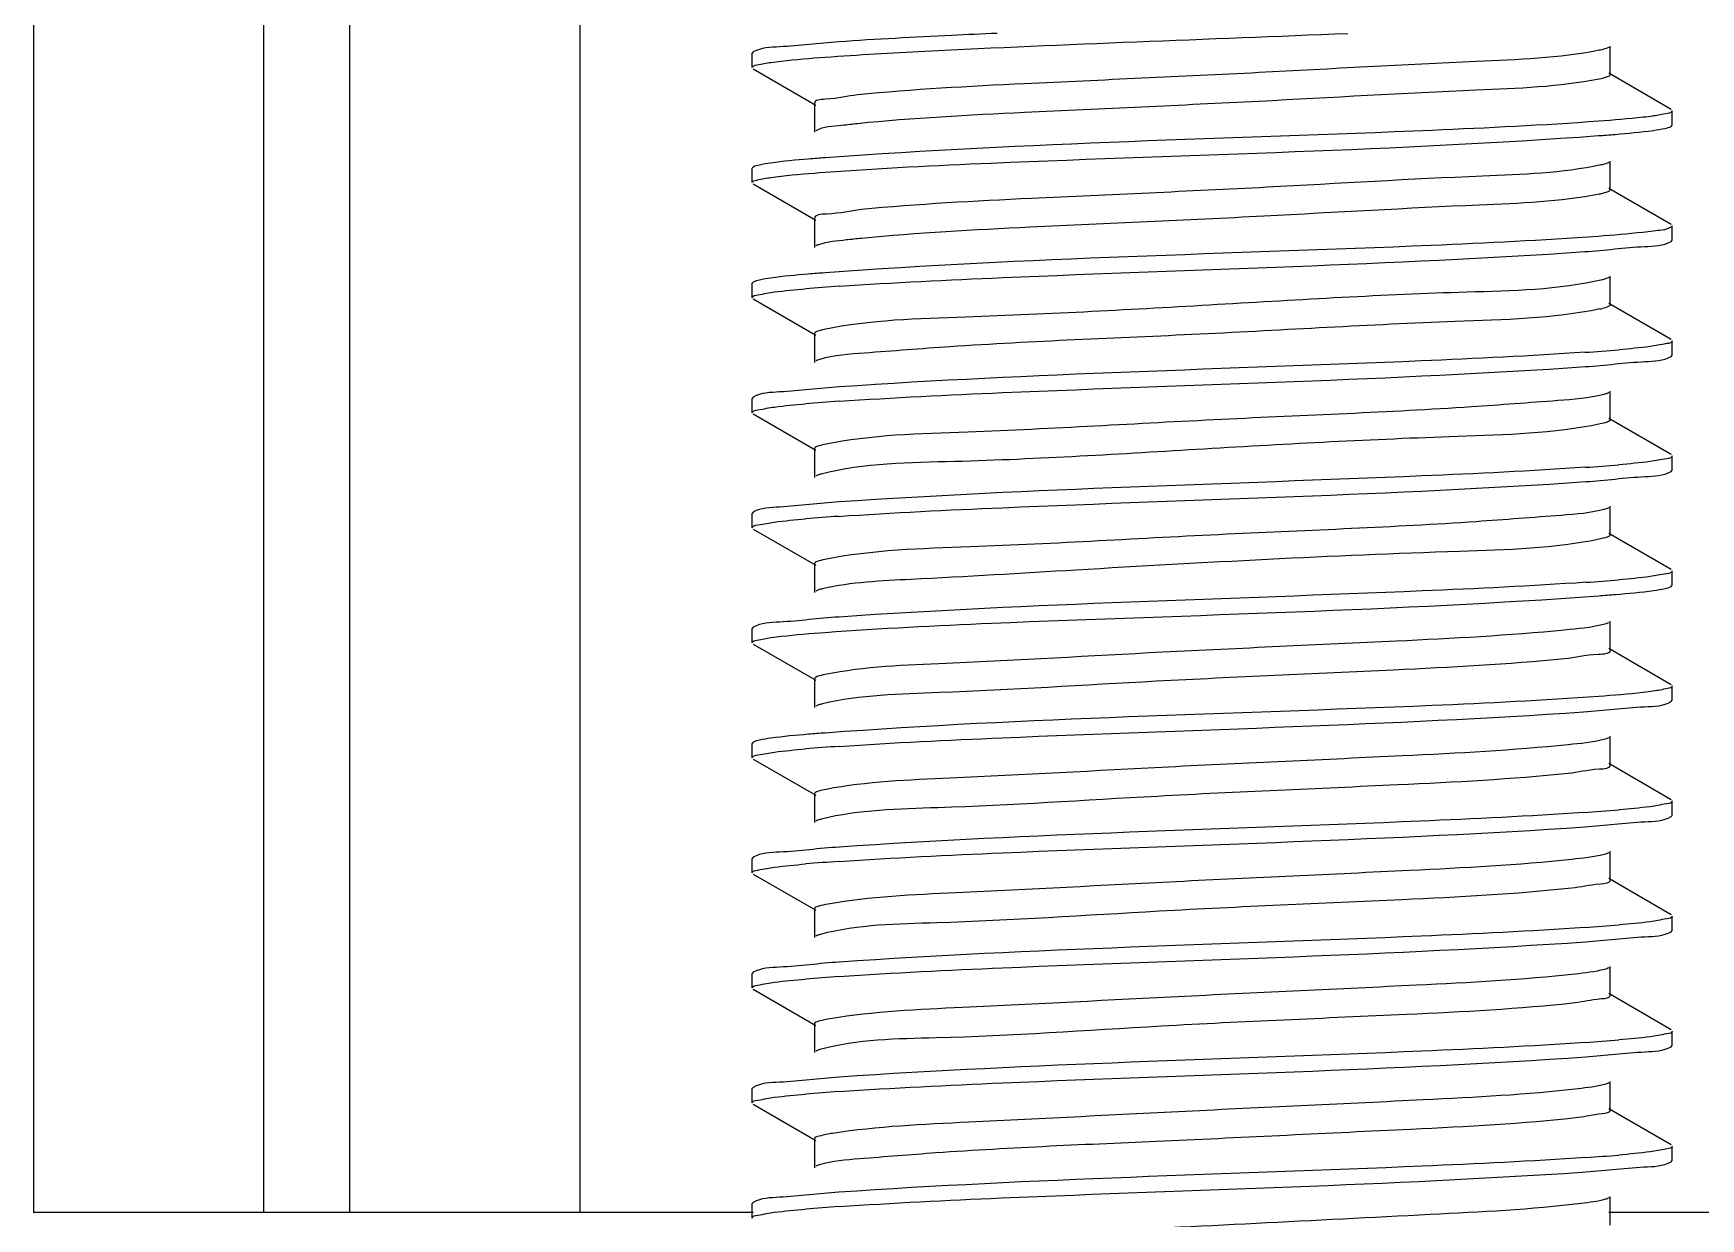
# Model space of a CAD drawing. Extents: x 4995099 to 5303443, y 4627657 to 4889583.
# Drawn here: x 5045631.6 to 5046063.1, y 4732018.1 to 4732324.8 of the extents above; entities that cross this region are included whole.
import ezdxf

# ---------------------------------------------------------------- set-up
doc = ezdxf.new("R2010")
doc.units = 0
doc.header["$LTSCALE"] = 1000
doc.header["$MEASUREMENT"] = 0
doc.layers.get('0').update_dxf_attribs({"color": 4, "linetype": 'CONTINUOUS'})

msp = doc.modelspace()

# ---------------------------------------------------------------- linework, layer by layer
at = {"linetype": 'Continuous'}
for p, q in [((5045631.61, 4737945.93), (5045631.61, 4732019.65)), ((5045691.14, 4737945.93), (5045691.14, 4732019.65)), ((5045713.46, 4737945.93), (5045713.46, 4732019.65)), ((5045773, 4737945.93), (5045773, 4732019.65)), ((5046039.66, 4732314.03), (5046039.66, 4732321.47)), ((5045817.93, 4732319.94), (5045817.64, 4732319.61)), ((5045817.64, 4732315.89), (5045817.64, 4732319.61)), ((5045817.64, 4732315.89), (5045817.64, 4732319.61)), ((5045817.93, 4732315.56), (5045834.08, 4732306.21)), ((5046055.49, 4732305.05), (5046039.34, 4732314.41)), ((5045833.76, 4732306.59), (5045833.76, 4732299.15)), ((5046055.77, 4732301.01), (5046055.77, 4732304.73)), ((5046055.77, 4732301.01), (5046055.77, 4732304.73)), ((5046055.49, 4732300.68), (5046055.77, 4732301.01)), ((5046039.66, 4732284.26), (5046039.66, 4732291.71)), ((5045817.93, 4732290.17), (5045817.64, 4732289.85)), ((5045817.64, 4732286.13), (5045817.64, 4732289.85)), ((5045817.64, 4732286.13), (5045817.64, 4732289.85)), ((5045817.93, 4732285.8), (5045834.08, 4732276.45)), ((5046055.49, 4732275.29), (5046039.34, 4732284.64)), ((5045833.76, 4732276.82), (5045833.76, 4732269.38)), ((5046055.77, 4732271.24), (5046055.77, 4732274.96)), ((5046055.77, 4732271.24), (5046055.77, 4732274.96)), ((5046055.49, 4732270.92), (5046055.77, 4732271.24)), ((5046039.66, 4732254.5), (5046039.66, 4732261.94)), ((5045817.93, 4732260.41), (5045817.64, 4732260.08)), ((5045817.64, 4732256.36), (5045817.64, 4732260.08)), ((5045817.64, 4732256.36), (5045817.64, 4732260.08)), ((5045817.93, 4732256.03), (5045834.08, 4732246.68)), ((5046055.49, 4732245.52), (5046039.34, 4732254.88)), ((5045833.76, 4732247.06), (5045833.76, 4732239.62)), ((5046055.77, 4732241.48), (5046055.77, 4732245.2)), ((5046055.77, 4732241.48), (5046055.77, 4732245.2)), ((5046055.49, 4732241.15), (5046055.77, 4732241.48)), ((5045817.93, 4732230.64), (5045817.64, 4732230.31)), ((5045817.64, 4732226.59), (5045817.64, 4732230.31)), ((5045817.64, 4732226.59), (5045817.64, 4732230.31)), ((5046039.66, 4732224.73), (5046039.66, 4732232.17)), ((5045817.93, 4732226.27), (5045834.08, 4732216.91)), ((5046038.08, 4732223.9), (5046037.12, 4732223.68)), ((5046055.49, 4732215.76), (5046039.34, 4732225.11)), ((5045833.76, 4732217.29), (5045833.76, 4732209.85)), ((5046055.77, 4732211.71), (5046055.77, 4732215.43)), ((5046055.77, 4732211.71), (5046055.77, 4732215.43)), ((5046055.49, 4732211.38), (5046055.77, 4732211.71)), ((5045817.93, 4732200.87), (5045817.64, 4732200.55)), ((5045817.64, 4732196.83), (5045817.64, 4732200.55)), ((5045817.64, 4732196.83), (5045817.64, 4732200.55)), ((5046039.66, 4732194.97), (5046039.66, 4732202.41)), ((5045817.93, 4732196.5), (5045834.08, 4732187.15)), ((5046038.42, 4732194.23), (5046037.17, 4732193.92)), ((5046055.49, 4732185.99), (5046039.34, 4732195.34)), ((5045833.76, 4732187.53), (5045833.76, 4732180.08)), ((5046055.77, 4732181.94), (5046055.77, 4732185.66)), ((5046055.77, 4732181.94), (5046055.77, 4732185.66)), ((5046055.49, 4732181.62), (5046055.77, 4732181.94)), ((5045817.93, 4732171.11), (5045817.64, 4732170.78)), ((5045817.64, 4732167.06), (5045817.64, 4732170.78)), ((5045817.64, 4732167.06), (5045817.64, 4732170.78)), ((5046039.66, 4732165.2), (5046039.66, 4732172.64)), ((5045817.93, 4732166.73), (5045834.08, 4732157.38)), ((5046055.49, 4732156.22), (5046039.34, 4732165.58)), ((5045833.76, 4732157.76), (5045833.76, 4732150.32)), ((5046055.77, 4732152.18), (5046055.77, 4732155.9)), ((5046055.77, 4732152.18), (5046055.77, 4732155.9)), ((5046055.49, 4732151.85), (5046055.77, 4732152.18)), ((5045817.93, 4732141.34), (5045817.64, 4732141.02)), ((5045817.64, 4732137.3), (5045817.64, 4732141.02)), ((5045817.64, 4732137.3), (5045817.64, 4732141.02)), ((5046039.66, 4732135.43), (5046039.66, 4732142.88)), ((5045817.93, 4732136.97), (5045834.08, 4732127.62)), ((5046055.49, 4732126.46), (5046039.34, 4732135.81)), ((5045833.76, 4732127.99), (5045833.76, 4732120.55)), ((5046055.77, 4732122.41), (5046055.77, 4732126.13)), ((5046055.77, 4732122.41), (5046055.77, 4732126.13)), ((5046055.49, 4732122.09), (5046055.77, 4732122.41)), ((5045817.93, 4732111.58), (5045817.64, 4732111.25)), ((5045817.64, 4732107.53), (5045817.64, 4732111.25)), ((5045817.64, 4732107.53), (5045817.64, 4732111.25)), ((5046039.66, 4732105.67), (5046039.66, 4732113.11)), ((5045817.93, 4732107.2), (5045834.08, 4732097.85)), ((5046055.49, 4732096.69), (5046039.34, 4732106.05)), ((5045833.76, 4732098.23), (5045833.76, 4732090.79)), ((5046055.49, 4732092.32), (5046055.77, 4732092.65)), ((5046055.77, 4732092.65), (5046055.77, 4732096.37)), ((5046055.77, 4732092.65), (5046055.77, 4732096.37)), ((5045817.93, 4732081.81), (5045817.64, 4732081.48)), ((5045817.64, 4732077.76), (5045817.64, 4732081.48)), ((5045817.64, 4732077.76), (5045817.64, 4732081.48)), ((5046039.66, 4732075.9), (5046039.66, 4732083.34)), ((5045817.93, 4732077.44), (5045834.08, 4732068.08)), ((5046055.49, 4732066.93), (5046039.34, 4732076.28)), ((5045833.76, 4732068.46), (5045833.76, 4732061.02)), ((5046055.77, 4732062.88), (5046055.77, 4732066.6)), ((5046055.77, 4732062.88), (5046055.77, 4732066.6)), ((5046055.49, 4732062.55), (5046055.77, 4732062.88)), ((5046039.66, 4732046.14), (5046039.66, 4732053.58)), ((5045817.93, 4732052.04), (5045817.64, 4732051.72)), ((5045817.64, 4732048), (5045817.64, 4732051.72)), ((5045817.64, 4732048), (5045817.64, 4732051.72)), ((5045817.93, 4732047.67), (5045834.08, 4732038.32)), ((5046055.49, 4732037.16), (5046039.34, 4732046.51)), ((5045833.76, 4732038.7), (5045833.76, 4732031.25)), ((5046055.77, 4732033.11), (5046055.77, 4732036.83)), ((5046055.77, 4732033.11), (5046055.77, 4732036.83)), ((5046055.49, 4732032.79), (5046055.77, 4732033.11)), ((5046039.66, 4732016.37), (5046039.66, 4732023.81)), ((5045817.93, 4732019.65), (5045631.61, 4732019.65)), ((5045817.93, 4732022.28), (5045817.64, 4732021.95)), ((5045817.64, 4732018.23), (5045817.64, 4732021.95)), ((5045817.64, 4732018.23), (5045817.64, 4732021.95)), ((5046241.81, 4732019.65), (5046039.34, 4732019.65))]:
    msp.add_line(p, q, dxfattribs=at)
for centre, radius, start, end in [((5046031.78, 4732308.81), 26.15, 281.3918, 282.1324), ((5045874.39, 4731747.77), 512.7, 93.8282, 94.8034), ((5046032.59, 4732275.25), 22.27, 281.5512, 283.2684), ((5045998.87, 4732755.68), 514.6, 273.8155, 274.8057), ((5045874.34, 4731718.68), 512.02, 93.8318, 94.8034), ((5045999.12, 4732722.8), 511.47, 273.8333, 274.8048), ((5045874.22, 4731690.44), 510.49, 93.84, 94.8036), ((5045999.24, 4732691.56), 509.99, 273.8425, 274.8038), ((5045874.38, 4731628.91), 512.49, 93.8293, 94.8034), ((5045998.47, 4732641.61), 519.61, 273.7884, 274.8061), ((5045874.39, 4731598.93), 512.7, 93.8282, 94.8033), ((5045998.86, 4732606.98), 514.73, 273.8148, 274.8057), ((5045874.34, 4731569.81), 512.05, 93.8316, 94.8034), ((5045999.11, 4732574.05), 511.55, 273.8328, 274.8049), ((5045874.22, 4731541.54), 510.55, 93.8397, 94.8036), ((5045999.24, 4732542.75), 510.01, 273.8424, 274.8038), ((5045874.27, 4731511.19), 511.14, 93.8365, 94.8036)]:
    msp.add_arc(centre, radius, start, end, dxfattribs=at)
for points, knots in [([(5045840.03, 4732322.56), (5045834.91, 4732322.22), (5045827.74, 4732321.22), (5045819.92, 4732321.08), (5045817.93, 4732319.94)], [0, 0, 0, 0, 0.690228, 1, 1, 1, 1]), ([(5045836.56, 4732318.6), (5045845.14, 4732319.23), (5045890.21, 4732321.7), (5045935.32, 4732323.23), (5045971.82, 4732324.75)], [0, 0, 0, 0, 0.190688, 1, 1, 1, 1]), ([(5045881.08, 4732324.75), (5045877.16, 4732324.57), (5045863.47, 4732323.94), (5045849.79, 4732323.23), (5045840.03, 4732322.56)], [0, 0, 0, 0, 0.286076, 1, 1, 1, 1]), ([(5046039.33, 4732321.1), (5046039.04, 4732320.93), (5046038.19, 4732320.65), (5046037.34, 4732320.46), (5046036.82, 4732320.36)], [0, 0, 0, 0, 0.387259, 1, 1, 1, 1]), ([(5045817.64, 4732315.89), (5045817.64, 4732316.35), (5045820.01, 4732316.75), (5045821.25, 4732317.07), (5045822.46, 4732317.24)], [0, 0, 0, 0, 0.274524, 1, 1, 1, 1]), ([(5045822.46, 4732317.24), (5045823.36, 4732317.37), (5045828.04, 4732317.94), (5045832.75, 4732318.32), (5045836.56, 4732318.6)], [0, 0, 0, 0, 0.191293, 1, 1, 1, 1]), ([(5046036.82, 4732320.36), (5046026.39, 4732318.3), (5045996.83, 4732317.28), (5045947.35, 4732314.36), (5045893.92, 4732312.05), (5045859.29, 4732310.27), (5045844.93, 4732308.82)], [0, 0, 0, 0, 0.165781, 0.45908, 0.774887, 1, 1, 1, 1]), ([(5046036.82, 4732312.91), (5046026.39, 4732310.86), (5045996.83, 4732309.84), (5045947.35, 4732306.92), (5045893.92, 4732304.6), (5045859.29, 4732302.83), (5045844.93, 4732301.38)], [0, 0, 0, 0, 0.165781, 0.45908, 0.774887, 1, 1, 1, 1]), ([(5046039.66, 4732314.03), (5046039.66, 4732313.73), (5046038.37, 4732313.25), (5046037.54, 4732313.06), (5046036.82, 4732312.91)], [0, 0, 0, 0, 0.291748, 1, 1, 1, 1]), ([(5045844.93, 4732308.82), (5045842.14, 4732308.53), (5045839.51, 4732307.69), (5045833.75, 4732307.6), (5045833.76, 4732306.59)], [0, 0, 0, 0, 0.734361, 1, 1, 1, 1]), ([(5046055.77, 4732304.73), (5046055.77, 4732304.26), (5046053.38, 4732303.87), (5046052.13, 4732303.54), (5046050.91, 4732303.37)], [0, 0, 0, 0, 0.274347, 1, 1, 1, 1]), ([(5045844.93, 4732301.38), (5045843.56, 4732301.24), (5045839.98, 4732300.71), (5045836.07, 4732300.68), (5045834.08, 4732299.52)], [0, 0, 0, 0, 0.375377, 1, 1, 1, 1]), ([(5046036.73, 4732302.01), (5046022.38, 4732300.96), (5045955.65, 4732297.71), (5045888.82, 4732296.4), (5045836.56, 4732292.55)], [0, 0, 0, 0, 0.215525, 1, 1, 1, 1]), ([(5046036.56, 4732298.28), (5046038.03, 4732298.39), (5046042.8, 4732298.76), (5046047.57, 4732299.18), (5046050.86, 4732299.64)], [0, 0, 0, 0, 0.307299, 1, 1, 1, 1]), ([(5046050.91, 4732303.37), (5046050.01, 4732303.24), (5046045.3, 4732302.67), (5046040.56, 4732302.29), (5046036.73, 4732302.01)], [0, 0, 0, 0, 0.191424, 1, 1, 1, 1]), ([(5046050.86, 4732299.64), (5046051.87, 4732299.78), (5046053.42, 4732300.05), (5046055, 4732300.4), (5046055.49, 4732300.68)], [0, 0, 0, 0, 0.643818, 1, 1, 1, 1]), ([(5045836.5, 4732288.83), (5045850.8, 4732289.88), (5045917.49, 4732293.14), (5045984.28, 4732294.46), (5046036.56, 4732298.28)], [0, 0, 0, 0, 0.214845, 1, 1, 1, 1]), ([(5045822.46, 4732291.2), (5045821.48, 4732291.06), (5045819.96, 4732290.79), (5045818.41, 4732290.45), (5045817.93, 4732290.17)], [0, 0, 0, 0, 0.643035, 1, 1, 1, 1]), ([(5045836.56, 4732292.55), (5045835.11, 4732292.45), (5045830.4, 4732292.08), (5045825.7, 4732291.66), (5045822.46, 4732291.2)], [0, 0, 0, 0, 0.307528, 1, 1, 1, 1]), ([(5046039.33, 4732291.33), (5046039.09, 4732291.19), (5046038.4, 4732290.95), (5046037.7, 4732290.78), (5046037.28, 4732290.69)], [0, 0, 0, 0, 0.396009, 1, 1, 1, 1]), ([(5045817.64, 4732286.13), (5045817.64, 4732286.59), (5045820, 4732286.99), (5045821.24, 4732287.3), (5045822.45, 4732287.48)], [0, 0, 0, 0, 0.274583, 1, 1, 1, 1]), ([(5045822.45, 4732287.48), (5045823.34, 4732287.6), (5045828.01, 4732288.17), (5045832.7, 4732288.55), (5045836.5, 4732288.83)], [0, 0, 0, 0, 0.191287, 1, 1, 1, 1]), ([(5046037.28, 4732290.69), (5046027.24, 4732288.52), (5045998.16, 4732287.67), (5045949.17, 4732284.64), (5045895.53, 4732282.37), (5045860.54, 4732280.58), (5045845.89, 4732279.15)], [0, 0, 0, 0, 0.160645, 0.451989, 0.769743, 1, 1, 1, 1]), ([(5046036.95, 4732283.17), (5046026.72, 4732281.11), (5045997.55, 4732280.13), (5045948.53, 4732277.2), (5045895.18, 4732274.91), (5045860.43, 4732273.13), (5045845.89, 4732271.71)], [0, 0, 0, 0, 0.163506, 0.454907, 0.771081, 1, 1, 1, 1]), ([(5046039.66, 4732284.26), (5046039.66, 4732284), (5046038.61, 4732283.54), (5046037.88, 4732283.37), (5046037.28, 4732283.24)], [0, 0, 0, 0, 0.29759, 1, 1, 1, 1]), ([(5045845.89, 4732279.15), (5045842.86, 4732278.85), (5045840.03, 4732277.92), (5045833.76, 4732277.92), (5045833.76, 4732276.82)], [0, 0, 0, 0, 0.735005, 1, 1, 1, 1]), ([(5046050.86, 4732273.6), (5046049.95, 4732273.47), (5046045.2, 4732272.89), (5046040.42, 4732272.52), (5046036.56, 4732272.23)], [0, 0, 0, 0, 0.191494, 1, 1, 1, 1]), ([(5046055.77, 4732274.96), (5046055.77, 4732274.81), (5046054.02, 4732273.7), (5046052.41, 4732273.81), (5046050.86, 4732273.6)], [0, 0, 0, 0, 0.089011, 1, 1, 1, 1]), ([(5045834.8, 4732270.06), (5045834.66, 4732270.01), (5045834.42, 4732269.93), (5045834.18, 4732269.82), (5045834.08, 4732269.76)], [0, 0, 0, 0, 0.560435, 1, 1, 1, 1]), ([(5045845.89, 4732271.71), (5045844.6, 4732271.58), (5045840.9, 4732271.15), (5045837.12, 4732270.81), (5045834.8, 4732270.06)], [0, 0, 0, 0, 0.346657, 1, 1, 1, 1]), ([(5046036.56, 4732272.23), (5046022.18, 4732271.18), (5045955.49, 4732267.93), (5045888.7, 4732266.63), (5045836.5, 4732262.78)], [0, 0, 0, 0, 0.21594, 1, 1, 1, 1]), ([(5046033.11, 4732268.27), (5046038.29, 4732268.62), (5046045.55, 4732269.63), (5046053.47, 4732269.76), (5046055.49, 4732270.92)], [0, 0, 0, 0, 0.690459, 1, 1, 1, 1]), ([(5045840.16, 4732259.32), (5045854.24, 4732260.28), (5045918.56, 4732263.37), (5045982.95, 4732264.87), (5046033.11, 4732268.27)], [0, 0, 0, 0, 0.219125, 1, 1, 1, 1]), ([(5045822.45, 4732261.43), (5045821.46, 4732261.29), (5045819.95, 4732261.03), (5045818.41, 4732260.68), (5045817.93, 4732260.41)], [0, 0, 0, 0, 0.642904, 1, 1, 1, 1]), ([(5045836.5, 4732262.78), (5045835.05, 4732262.68), (5045830.36, 4732262.31), (5045825.67, 4732261.89), (5045822.45, 4732261.43)], [0, 0, 0, 0, 0.307539, 1, 1, 1, 1]), ([(5046037.7, 4732261.01), (5046026.26, 4732258.3), (5045992.63, 4732257.85), (5045937.85, 4732254.48), (5045882.48, 4732251.41), (5045848.26, 4732250.62), (5045836.26, 4732248.1)], [0, 0, 0, 0, 0.174762, 0.494833, 0.817817, 1, 1, 1, 1]), ([(5046039.33, 4732261.56), (5046039.13, 4732261.45), (5046038.59, 4732261.24), (5046038.03, 4732261.09), (5046037.7, 4732261.01)], [0, 0, 0, 0, 0.405964, 1, 1, 1, 1]), ([(5045817.64, 4732256.36), (5045817.64, 4732256.9), (5045820.51, 4732257.26), (5045821.96, 4732257.65), (5045823.4, 4732257.84)], [0, 0, 0, 0, 0.271491, 1, 1, 1, 1]), ([(5046037.05, 4732253.43), (5046024.77, 4732250.91), (5045989.93, 4732250.14), (5045934.02, 4732246.63), (5045882.9, 4732244.85), (5045850.24, 4732242.25), (5045838.86, 4732241.45), (5045835.11, 4732240.39)], [0, 0, 0, 0, 0.185871, 0.51286, 0.832554, 0.942221, 1, 1, 1, 1]), ([(5046039.66, 4732254.5), (5046039.66, 4732254.27), (5046038.82, 4732253.84), (5046038.2, 4732253.69), (5046037.7, 4732253.57)], [0, 0, 0, 0, 0.304804, 1, 1, 1, 1]), ([(5045836.26, 4732248.1), (5045835.63, 4732247.97), (5045834.87, 4732247.8), (5045833.76, 4732247.33), (5045833.76, 4732247.06)], [0, 0, 0, 0, 0.704965, 1, 1, 1, 1]), ([(5046055.77, 4732245.2), (5046055.77, 4732244.66), (5046052.93, 4732244.3), (5046051.49, 4732243.91), (5046050.05, 4732243.72)], [0, 0, 0, 0, 0.271562, 1, 1, 1, 1]), ([(5045835.11, 4732240.39), (5045834.91, 4732240.33), (5045834.56, 4732240.22), (5045834.22, 4732240.07), (5045834.08, 4732239.99)], [0, 0, 0, 0, 0.574666, 1, 1, 1, 1]), ([(5046033.11, 4732242.23), (5046019.01, 4732241.27), (5045954.69, 4732238.17), (5045890.3, 4732236.68), (5045840.16, 4732233.28)], [0, 0, 0, 0, 0.219533, 1, 1, 1, 1]), ([(5046033.31, 4732238.52), (5046038.45, 4732238.87), (5046045.64, 4732239.86), (5046053.49, 4732240), (5046055.49, 4732241.15)], [0, 0, 0, 0, 0.690288, 1, 1, 1, 1]), ([(5045840.12, 4732229.55), (5045854.22, 4732230.51), (5045918.62, 4732233.61), (5045983.09, 4732235.1), (5046033.31, 4732238.52)], [0, 0, 0, 0, 0.219209, 1, 1, 1, 1]), ([(5045840.16, 4732233.28), (5045835.02, 4732232.93), (5045827.8, 4732231.93), (5045819.94, 4732231.79), (5045817.93, 4732230.64)], [0, 0, 0, 0, 0.69034, 1, 1, 1, 1]), ([(5046038.08, 4732231.34), (5046034.2, 4732230.32), (5046022.66, 4732229.47), (5045989.79, 4732226.94), (5045938.75, 4732225.12), (5045883.08, 4732221.62), (5045848.48, 4732220.87), (5045836.32, 4732218.35)], [0, 0, 0, 0, 0.059564, 0.170353, 0.490239, 0.815661, 1, 1, 1, 1]), ([(5046039.33, 4732231.8), (5046039.17, 4732231.7), (5046038.76, 4732231.53), (5046038.33, 4732231.41), (5046038.08, 4732231.34)], [0, 0, 0, 0, 0.417288, 1, 1, 1, 1]), ([(5045817.64, 4732226.59), (5045817.64, 4732227.13), (5045820.5, 4732227.49), (5045821.95, 4732227.88), (5045823.39, 4732228.07)], [0, 0, 0, 0, 0.271519, 1, 1, 1, 1]), ([(5046037.12, 4732223.68), (5046025.02, 4732221.16), (5045990.57, 4732220.35), (5045934.94, 4732217.32), (5045880.23, 4732213.8), (5045846.7, 4732213.56), (5045835.47, 4732210.72)], [0, 0, 0, 0, 0.183514, 0.508051, 0.828043, 1, 1, 1, 1]), ([(5046039.66, 4732224.73), (5046039.66, 4732224.54), (5046039.01, 4732224.14), (5046038.49, 4732224.01), (5046038.08, 4732223.9)], [0, 0, 0, 0, 0.313757, 1, 1, 1, 1]), ([(5045836.32, 4732218.35), (5045835.67, 4732218.22), (5045834.9, 4732218.04), (5045833.76, 4732217.57), (5045833.76, 4732217.29)], [0, 0, 0, 0, 0.705452, 1, 1, 1, 1]), ([(5046055.77, 4732215.43), (5046055.77, 4732214.89), (5046052.94, 4732214.53), (5046051.5, 4732214.15), (5046050.07, 4732213.96)], [0, 0, 0, 0, 0.271625, 1, 1, 1, 1]), ([(5045835.47, 4732210.72), (5045835.19, 4732210.64), (5045834.72, 4732210.51), (5045834.26, 4732210.33), (5045834.08, 4732210.23)], [0, 0, 0, 0, 0.587032, 1, 1, 1, 1]), ([(5045840.03, 4732199.78), (5045854.14, 4732200.74), (5045918.6, 4732203.85), (5045983.14, 4732205.33), (5046033.42, 4732208.76)], [0, 0, 0, 0, 0.219118, 1, 1, 1, 1]), ([(5046033.31, 4732212.47), (5046019.22, 4732211.51), (5045954.82, 4732208.41), (5045890.34, 4732206.92), (5045840.12, 4732203.51)], [0, 0, 0, 0, 0.219183, 1, 1, 1, 1]), ([(5046033.42, 4732208.76), (5046038.52, 4732209.11), (5046045.69, 4732210.1), (5046053.5, 4732210.24), (5046055.49, 4732211.38)], [0, 0, 0, 0, 0.690194, 1, 1, 1, 1]), ([(5045840.12, 4732203.51), (5045834.98, 4732203.16), (5045827.78, 4732202.16), (5045819.93, 4732202.02), (5045817.93, 4732200.87)], [0, 0, 0, 0, 0.690307, 1, 1, 1, 1]), ([(5046038.42, 4732201.67), (5046034.75, 4732200.58), (5046023.48, 4732199.81), (5045990.94, 4732197.17), (5045939.78, 4732195.42), (5045883.73, 4732191.9), (5045848.76, 4732191.12), (5045836.4, 4732188.6)], [0, 0, 0, 0, 0.056727, 0.165723, 0.485276, 0.813183, 1, 1, 1, 1]), ([(5046039.33, 4732202.03), (5046039.21, 4732201.96), (5046038.91, 4732201.83), (5046038.6, 4732201.73), (5046038.42, 4732201.67)], [0, 0, 0, 0, 0.430302, 1, 1, 1, 1]), ([(5045817.64, 4732196.83), (5045817.64, 4732197.37), (5045820.49, 4732197.72), (5045821.93, 4732198.11), (5045823.37, 4732198.3)], [0, 0, 0, 0, 0.271583, 1, 1, 1, 1]), ([(5046037.17, 4732193.92), (5046025.22, 4732191.41), (5045979.65, 4732190.27), (5045920.29, 4732187.06), (5045865.45, 4732183.69), (5045843.36, 4732182.76), (5045835.87, 4732181.04)], [0, 0, 0, 0, 0.181467, 0.673532, 0.885685, 1, 1, 1, 1]), ([(5046039.66, 4732194.97), (5046039.66, 4732194.81), (5046039.18, 4732194.45), (5046038.74, 4732194.33), (5046038.42, 4732194.23)], [0, 0, 0, 0, 0.324978, 1, 1, 1, 1]), ([(5045836.4, 4732188.6), (5045835.73, 4732188.46), (5045834.94, 4732188.28), (5045833.76, 4732187.81), (5045833.76, 4732187.53)], [0, 0, 0, 0, 0.706285, 1, 1, 1, 1]), ([(5046055.77, 4732185.66), (5046055.77, 4732185.13), (5046052.93, 4732184.77), (5046051.5, 4732184.38), (5046050.06, 4732184.19)], [0, 0, 0, 0, 0.271614, 1, 1, 1, 1]), ([(5045835.87, 4732181.04), (5045835.5, 4732180.96), (5045834.9, 4732180.81), (5045834.3, 4732180.59), (5045834.08, 4732180.46)], [0, 0, 0, 0, 0.59783, 1, 1, 1, 1]), ([(5045836.56, 4732169.77), (5045850.89, 4732170.82), (5045917.62, 4732174.08), (5045984.45, 4732175.39), (5046036.74, 4732179.23)], [0, 0, 0, 0, 0.215143, 1, 1, 1, 1]), ([(5046033.42, 4732182.71), (5046019.31, 4732181.75), (5045954.85, 4732178.65), (5045890.31, 4732177.16), (5045840.03, 4732173.73)], [0, 0, 0, 0, 0.219053, 1, 1, 1, 1]), ([(5046036.74, 4732179.23), (5046038.19, 4732179.34), (5046042.92, 4732179.71), (5046047.65, 4732180.13), (5046050.91, 4732180.59)], [0, 0, 0, 0, 0.307391, 1, 1, 1, 1]), ([(5046050.91, 4732180.59), (5046051.91, 4732180.73), (5046053.44, 4732180.99), (5046055, 4732181.34), (5046055.49, 4732181.62)], [0, 0, 0, 0, 0.643386, 1, 1, 1, 1]), ([(5045840.03, 4732173.73), (5045834.91, 4732173.39), (5045827.74, 4732172.39), (5045819.92, 4732172.25), (5045817.93, 4732171.11)], [0, 0, 0, 0, 0.690231, 1, 1, 1, 1]), ([(5046027.88, 4732170.35), (5046013.41, 4732168.92), (5045978.7, 4732167.14), (5045925.31, 4732164.84), (5045876.13, 4732161.92), (5045846.81, 4732160.92), (5045836.51, 4732158.86)], [0, 0, 0, 0, 0.227541, 0.543602, 0.835698, 1, 1, 1, 1]), ([(5046039.33, 4732172.27), (5046038.92, 4732172.03), (5046035.12, 4732171.01), (5046031.27, 4732170.69), (5046027.88, 4732170.35)], [0, 0, 0, 0, 0.122661, 1, 1, 1, 1]), ([(5045817.64, 4732167.06), (5045817.64, 4732167.52), (5045820.01, 4732167.92), (5045821.25, 4732168.24), (5045822.47, 4732168.41)], [0, 0, 0, 0, 0.274522, 1, 1, 1, 1]), ([(5045822.47, 4732168.41), (5045823.36, 4732168.54), (5045828.04, 4732169.11), (5045832.75, 4732169.49), (5045836.56, 4732169.77)], [0, 0, 0, 0, 0.191293, 1, 1, 1, 1]), ([(5046027.88, 4732162.91), (5046013.17, 4732161.45), (5045977.92, 4732159.65), (5045923.91, 4732157.41), (5045874.8, 4732154.24), (5045845.69, 4732153.55), (5045835.81, 4732151.27)], [0, 0, 0, 0, 0.230468, 0.550002, 0.841978, 1, 1, 1, 1]), ([(5046039.66, 4732165.2), (5046039.66, 4732164.13), (5046033.58, 4732164.1), (5046030.82, 4732163.2), (5046027.88, 4732162.91)], [0, 0, 0, 0, 0.265215, 1, 1, 1, 1]), ([(5045836.51, 4732158.86), (5045835.81, 4732158.72), (5045835, 4732158.53), (5045833.76, 4732158.05), (5045833.76, 4732157.76)], [0, 0, 0, 0, 0.707378, 1, 1, 1, 1]), ([(5046036.74, 4732153.18), (5046022.38, 4732152.13), (5045955.65, 4732148.88), (5045888.82, 4732147.57), (5045836.56, 4732143.72)], [0, 0, 0, 0, 0.215512, 1, 1, 1, 1]), ([(5046050.91, 4732154.54), (5046050.01, 4732154.41), (5046045.3, 4732153.84), (5046040.57, 4732153.46), (5046036.74, 4732153.18)], [0, 0, 0, 0, 0.19142, 1, 1, 1, 1]), ([(5046055.77, 4732155.9), (5046055.77, 4732155.43), (5046053.39, 4732155.04), (5046052.13, 4732154.71), (5046050.91, 4732154.54)], [0, 0, 0, 0, 0.274354, 1, 1, 1, 1]), ([(5045835.81, 4732151.27), (5045835.46, 4732151.18), (5045834.87, 4732151.03), (5045834.3, 4732150.82), (5045834.09, 4732150.69)], [0, 0, 0, 0, 0.596305, 1, 1, 1, 1]), ([(5045840.15, 4732140.26), (5045854.19, 4732141.21), (5045918.4, 4732144.3), (5045982.7, 4732145.81), (5046032.8, 4732149.19)], [0, 0, 0, 0, 0.218853, 1, 1, 1, 1]), ([(5046032.8, 4732149.19), (5046038.06, 4732149.54), (5046045.42, 4732150.56), (5046053.44, 4732150.68), (5046055.49, 4732151.85)], [0, 0, 0, 0, 0.690713, 1, 1, 1, 1]), ([(5045822.47, 4732142.37), (5045821.48, 4732142.23), (5045819.96, 4732141.96), (5045818.41, 4732141.62), (5045817.93, 4732141.34)], [0, 0, 0, 0, 0.643038, 1, 1, 1, 1]), ([(5045836.56, 4732143.72), (5045835.11, 4732143.62), (5045830.41, 4732143.25), (5045825.7, 4732142.83), (5045822.47, 4732142.37)], [0, 0, 0, 0, 0.307528, 1, 1, 1, 1]), ([(5046028.83, 4732140.68), (5046014.58, 4732139.22), (5045980.08, 4732137.45), (5045926.73, 4732135.12), (5045877.08, 4732132.24), (5045847.34, 4732131.16), (5045836.78, 4732129.14)], [0, 0, 0, 0, 0.223225, 0.538318, 0.832334, 1, 1, 1, 1]), ([(5046039.34, 4732142.5), (5046038.95, 4732142.28), (5046035.47, 4732141.31), (5046031.93, 4732141), (5046028.83, 4732140.68)], [0, 0, 0, 0, 0.124823, 1, 1, 1, 1]), ([(5045817.64, 4732137.3), (5045817.64, 4732137.84), (5045820.51, 4732138.19), (5045821.95, 4732138.59), (5045823.4, 4732138.77)], [0, 0, 0, 0, 0.271499, 1, 1, 1, 1]), ([(5046039.66, 4732135.43), (5046039.66, 4732134.45), (5046034.09, 4732134.33), (5046031.53, 4732133.52), (5046028.83, 4732133.24)], [0, 0, 0, 0, 0.265945, 1, 1, 1, 1]), ([(5046028.83, 4732133.24), (5046014.16, 4732131.73), (5045978.71, 4732129.92), (5045924.25, 4732127.69), (5045874.73, 4732124.36), (5045845.36, 4732123.87), (5045835.55, 4732121.44)], [0, 0, 0, 0, 0.228361, 0.549652, 0.8435, 1, 1, 1, 1]), ([(5045836.78, 4732129.14), (5045836.02, 4732129), (5045835.14, 4732128.8), (5045833.76, 4732128.31), (5045833.76, 4732127.99)], [0, 0, 0, 0, 0.710122, 1, 1, 1, 1]), ([(5046032.8, 4732123.14), (5046018.69, 4732122.19), (5045954.47, 4732119.1), (5045890.17, 4732117.61), (5045840.15, 4732114.21)], [0, 0, 0, 0, 0.220125, 1, 1, 1, 1]), ([(5046055.77, 4732126.13), (5046055.77, 4732125.59), (5046052.9, 4732125.23), (5046051.45, 4732124.84), (5046050, 4732124.65)], [0, 0, 0, 0, 0.271419, 1, 1, 1, 1]), ([(5045835.55, 4732121.44), (5045835.25, 4732121.36), (5045834.76, 4732121.23), (5045834.27, 4732121.04), (5045834.09, 4732120.93)], [0, 0, 0, 0, 0.588945, 1, 1, 1, 1]), ([(5045840.16, 4732110.49), (5045854.24, 4732111.45), (5045918.55, 4732114.54), (5045982.94, 4732116.04), (5046033.11, 4732119.44)], [0, 0, 0, 0, 0.219119, 1, 1, 1, 1]), ([(5046033.11, 4732119.44), (5046038.29, 4732119.79), (5046045.55, 4732120.8), (5046053.47, 4732120.93), (5046055.49, 4732122.09)], [0, 0, 0, 0, 0.690466, 1, 1, 1, 1]), ([(5045840.15, 4732114.21), (5045835.01, 4732113.86), (5045827.79, 4732112.86), (5045819.93, 4732112.73), (5045817.93, 4732111.58)], [0, 0, 0, 0, 0.69033, 1, 1, 1, 1]), ([(5046029.73, 4732111.01), (5046015.79, 4732109.52), (5045981.67, 4732107.78), (5045928.55, 4732105.41), (5045878.45, 4732102.61), (5045848.23, 4732101.41), (5045837.3, 4732099.47)], [0, 0, 0, 0, 0.218113, 0.531271, 0.827228, 1, 1, 1, 1]), ([(5046039.34, 4732112.73), (5046038.98, 4732112.53), (5046035.8, 4732111.61), (5046032.56, 4732111.32), (5046029.73, 4732111.01)], [0, 0, 0, 0, 0.127123, 1, 1, 1, 1]), ([(5045817.64, 4732107.53), (5045817.64, 4732108.07), (5045820.51, 4732108.43), (5045821.96, 4732108.82), (5045823.4, 4732109.01)], [0, 0, 0, 0, 0.271491, 1, 1, 1, 1]), ([(5046039.66, 4732105.67), (5046039.67, 4732104.76), (5046034.58, 4732104.57), (5046032.21, 4732103.84), (5046029.73, 4732103.57)], [0, 0, 0, 0, 0.266757, 1, 1, 1, 1]), ([(5046029.73, 4732103.57), (5046015.14, 4732102), (5045979.54, 4732100.21), (5045924.68, 4732097.98), (5045874.76, 4732094.5), (5045845.1, 4732094.19), (5045835.34, 4732091.62)], [0, 0, 0, 0, 0.225996, 0.548844, 0.844625, 1, 1, 1, 1]), ([(5045837.3, 4732099.47), (5045836.41, 4732099.32), (5045835.41, 4732099.08), (5045833.76, 4732098.59), (5045833.76, 4732098.23)], [0, 0, 0, 0, 0.714571, 1, 1, 1, 1]), ([(5046033.11, 4732093.4), (5046019, 4732092.44), (5045954.69, 4732089.34), (5045890.29, 4732087.85), (5045840.16, 4732084.45)], [0, 0, 0, 0, 0.219548, 1, 1, 1, 1]), ([(5046033.31, 4732089.69), (5046038.44, 4732090.04), (5046045.64, 4732091.03), (5046053.49, 4732091.17), (5046055.49, 4732092.32)], [0, 0, 0, 0, 0.690293, 1, 1, 1, 1]), ([(5046055.77, 4732096.37), (5046055.77, 4732095.83), (5046052.93, 4732095.47), (5046051.49, 4732095.08), (5046050.05, 4732094.89)], [0, 0, 0, 0, 0.271559, 1, 1, 1, 1]), ([(5045835.34, 4732091.62), (5045835.09, 4732091.55), (5045834.66, 4732091.43), (5045834.25, 4732091.26), (5045834.09, 4732091.16)], [0, 0, 0, 0, 0.582235, 1, 1, 1, 1]), ([(5045840.12, 4732080.72), (5045854.22, 4732081.68), (5045918.62, 4732084.78), (5045983.09, 4732086.27), (5046033.31, 4732089.69)], [0, 0, 0, 0, 0.219209, 1, 1, 1, 1]), ([(5045840.16, 4732084.45), (5045835.02, 4732084.1), (5045827.8, 4732083.1), (5045819.94, 4732082.96), (5045817.93, 4732081.81)], [0, 0, 0, 0, 0.69034, 1, 1, 1, 1]), ([(5046030.6, 4732081.34), (5046016.97, 4732079.81), (5045983.24, 4732078.11), (5045930.38, 4732075.69), (5045879.85, 4732072.97), (5045849.15, 4732071.66), (5045837.86, 4732069.8)], [0, 0, 0, 0, 0.213019, 0.524248, 0.822139, 1, 1, 1, 1]), ([(5046039.34, 4732082.97), (5046039, 4732082.77), (5046036.12, 4732081.91), (5046033.17, 4732081.63), (5046030.6, 4732081.34)], [0, 0, 0, 0, 0.129618, 1, 1, 1, 1]), ([(5045817.64, 4732077.76), (5045817.64, 4732078.3), (5045820.5, 4732078.66), (5045821.95, 4732079.05), (5045823.39, 4732079.24)], [0, 0, 0, 0, 0.271518, 1, 1, 1, 1]), ([(5046039.66, 4732075.9), (5046039.67, 4732075.07), (5046035.05, 4732074.81), (5046032.87, 4732074.15), (5046030.6, 4732073.9)], [0, 0, 0, 0, 0.267771, 1, 1, 1, 1]), ([(5046030.6, 4732073.9), (5046016.11, 4732072.27), (5045980.38, 4732070.49), (5045925.17, 4732068.27), (5045874.86, 4732064.63), (5045844.89, 4732064.52), (5045835.17, 4732061.81)], [0, 0, 0, 0, 0.223404, 0.547643, 0.845414, 1, 1, 1, 1]), ([(5045837.86, 4732069.8), (5045836.83, 4732069.63), (5045835.7, 4732069.37), (5045833.76, 4732068.87), (5045833.76, 4732068.46)], [0, 0, 0, 0, 0.718256, 1, 1, 1, 1]), ([(5046055.77, 4732066.6), (5046055.77, 4732066.06), (5046052.94, 4732065.7), (5046051.5, 4732065.32), (5046050.07, 4732065.13)], [0, 0, 0, 0, 0.271624, 1, 1, 1, 1]), ([(5046033.31, 4732063.64), (5046019.21, 4732062.68), (5045954.82, 4732059.58), (5045890.34, 4732058.09), (5045840.12, 4732054.68)], [0, 0, 0, 0, 0.219191, 1, 1, 1, 1]), ([(5046033.41, 4732059.93), (5046038.52, 4732060.28), (5046045.69, 4732061.27), (5046053.49, 4732061.41), (5046055.49, 4732062.55)], [0, 0, 0, 0, 0.690195, 1, 1, 1, 1]), ([(5045835.17, 4732061.81), (5045834.96, 4732061.75), (5045834.59, 4732061.63), (5045834.23, 4732061.48), (5045834.09, 4732061.4)], [0, 0, 0, 0, 0.57614, 1, 1, 1, 1]), ([(5045840.03, 4732050.95), (5045854.14, 4732051.91), (5045918.6, 4732055.02), (5045983.14, 4732056.5), (5046033.41, 4732059.93)], [0, 0, 0, 0, 0.219123, 1, 1, 1, 1]), ([(5045840.12, 4732054.68), (5045834.99, 4732054.33), (5045827.78, 4732053.33), (5045819.93, 4732053.19), (5045817.93, 4732052.04)], [0, 0, 0, 0, 0.690309, 1, 1, 1, 1]), ([(5045817.64, 4732048), (5045817.64, 4732048.54), (5045820.49, 4732048.89), (5045821.93, 4732049.28), (5045823.37, 4732049.47)], [0, 0, 0, 0, 0.271581, 1, 1, 1, 1]), ([(5046031.43, 4732051.67), (5046018.12, 4732050.11), (5045984.8, 4732048.44), (5045932.2, 4732045.99), (5045881.27, 4732043.32), (5045850.11, 4732041.93), (5045838.46, 4732040.13)], [0, 0, 0, 0, 0.207939, 0.517244, 0.817064, 1, 1, 1, 1]), ([(5046039.34, 4732053.2), (5046039.03, 4732053.02), (5046036.43, 4732052.21), (5046033.75, 4732051.94), (5046031.43, 4732051.67)], [0, 0, 0, 0, 0.132296, 1, 1, 1, 1]), ([(5046039.66, 4732046.14), (5046039.67, 4732045.37), (5046035.49, 4732045.06), (5046033.49, 4732044.47), (5046031.43, 4732044.23)], [0, 0, 0, 0, 0.268974, 1, 1, 1, 1]), ([(5046031.43, 4732044.23), (5046017.06, 4732042.54), (5045981.22, 4732040.87), (5045925.85, 4732038.08), (5045878.16, 4732036.19), (5045848.57, 4732033.77), (5045838.39, 4732032.98), (5045835.04, 4732032)], [0, 0, 0, 0, 0.220594, 0.546057, 0.845846, 0.946724, 1, 1, 1, 1]), ([(5045838.46, 4732040.13), (5045837.27, 4732039.95), (5045836.02, 4732039.64), (5045833.76, 4732039.16), (5045833.76, 4732038.7)], [0, 0, 0, 0, 0.721341, 1, 1, 1, 1]), ([(5046055.77, 4732036.83), (5046055.77, 4732036.3), (5046052.93, 4732035.94), (5046051.5, 4732035.55), (5046050.06, 4732035.36)], [0, 0, 0, 0, 0.271616, 1, 1, 1, 1]), ([(5045835.04, 4732032), (5045834.85, 4732031.95), (5045834.53, 4732031.84), (5045834.21, 4732031.7), (5045834.08, 4732031.63)], [0, 0, 0, 0, 0.570618, 1, 1, 1, 1]), ([(5046033.41, 4732033.88), (5046019.31, 4732032.92), (5045954.85, 4732029.82), (5045890.31, 4732028.33), (5045840.03, 4732024.9)], [0, 0, 0, 0, 0.219054, 1, 1, 1, 1]), ([(5046032.41, 4732030.1), (5046037.75, 4732030.45), (5046045.24, 4732031.49), (5046053.41, 4732031.59), (5046055.49, 4732032.79)], [0, 0, 0, 0, 0.691024, 1, 1, 1, 1]), ([(5045840.07, 4732021.19), (5045854.05, 4732022.14), (5045918.17, 4732025.23), (5045982.35, 4732026.75), (5046032.41, 4732030.1)], [0, 0, 0, 0, 0.218385, 1, 1, 1, 1]), ([(5045840.03, 4732024.9), (5045834.92, 4732024.56), (5045827.74, 4732023.56), (5045819.92, 4732023.42), (5045817.93, 4732022.28)], [0, 0, 0, 0, 0.690234, 1, 1, 1, 1]), ([(5046039.34, 4732023.44), (5046039.05, 4732023.27), (5046036.72, 4732022.52), (5046034.3, 4732022.26), (5046032.22, 4732022)], [0, 0, 0, 0, 0.135193, 1, 1, 1, 1]), ([(5045817.64, 4732018.23), (5045817.64, 4732018.77), (5045820.49, 4732019.13), (5045821.94, 4732019.52), (5045823.37, 4732019.71)], [0, 0, 0, 0, 0.271558, 1, 1, 1, 1]), ([(5046032.22, 4732022), (5046019.24, 4732020.4), (5045976.07, 4732018.34), (5045911.78, 4732014.69), (5045860.21, 4732013.52), (5045839.09, 4732010.46)], [0, 0, 0, 0, 0.202876, 0.669154, 1, 1, 1, 1])]:
    msp.add_open_spline(points, degree=3, knots=knots, dxfattribs=at)
for points in [[(5045823.4, 4732257.84), (5045826.08, 4732258.19), (5045828.77, 4732258.43), (5045831.46, 4732258.66)], [(5046050.05, 4732243.72), (5046047.37, 4732243.37), (5046044.68, 4732243.12), (5046041.98, 4732242.89)], [(5045823.39, 4732228.07), (5045826.07, 4732228.42), (5045828.77, 4732228.67), (5045831.46, 4732228.9)], [(5046050.07, 4732213.96), (5046047.38, 4732213.61), (5046044.67, 4732213.36), (5046041.96, 4732213.13)], [(5045823.37, 4732198.3), (5045826.06, 4732198.65), (5045828.76, 4732198.9), (5045831.47, 4732199.13)], [(5046050.06, 4732184.19), (5046047.37, 4732183.84), (5046044.66, 4732183.59), (5046041.95, 4732183.36)], [(5045823.4, 4732138.77), (5045826.08, 4732139.12), (5045828.77, 4732139.37), (5045831.46, 4732139.6)], [(5046050, 4732124.65), (5046047.35, 4732124.31), (5046044.68, 4732124.06), (5046042.01, 4732123.83)], [(5045823.4, 4732109.01), (5045826.08, 4732109.36), (5045828.77, 4732109.6), (5045831.46, 4732109.83)], [(5046050.05, 4732094.89), (5046047.37, 4732094.54), (5046044.68, 4732094.29), (5046041.98, 4732094.06)], [(5045823.39, 4732079.24), (5045826.07, 4732079.59), (5045828.77, 4732079.84), (5045831.46, 4732080.07)], [(5046050.07, 4732065.13), (5046047.38, 4732064.78), (5046044.67, 4732064.53), (5046041.96, 4732064.3)], [(5045823.37, 4732049.47), (5045826.06, 4732049.82), (5045828.76, 4732050.07), (5045831.47, 4732050.3)], [(5046050.06, 4732035.36), (5046047.37, 4732035.01), (5046044.66, 4732034.76), (5046041.95, 4732034.53)], [(5045823.37, 4732019.71), (5045826.06, 4732020.06), (5045828.76, 4732020.31), (5045831.47, 4732020.54)]]:
    msp.add_open_spline(points, degree=3, dxfattribs=at)
msp.add_solid([(5046231.37, 4731978.28), (5046047.41, 4731893.01), (5046193.77, 4732033.33)])

doc.saveas('drawing.dxf')
